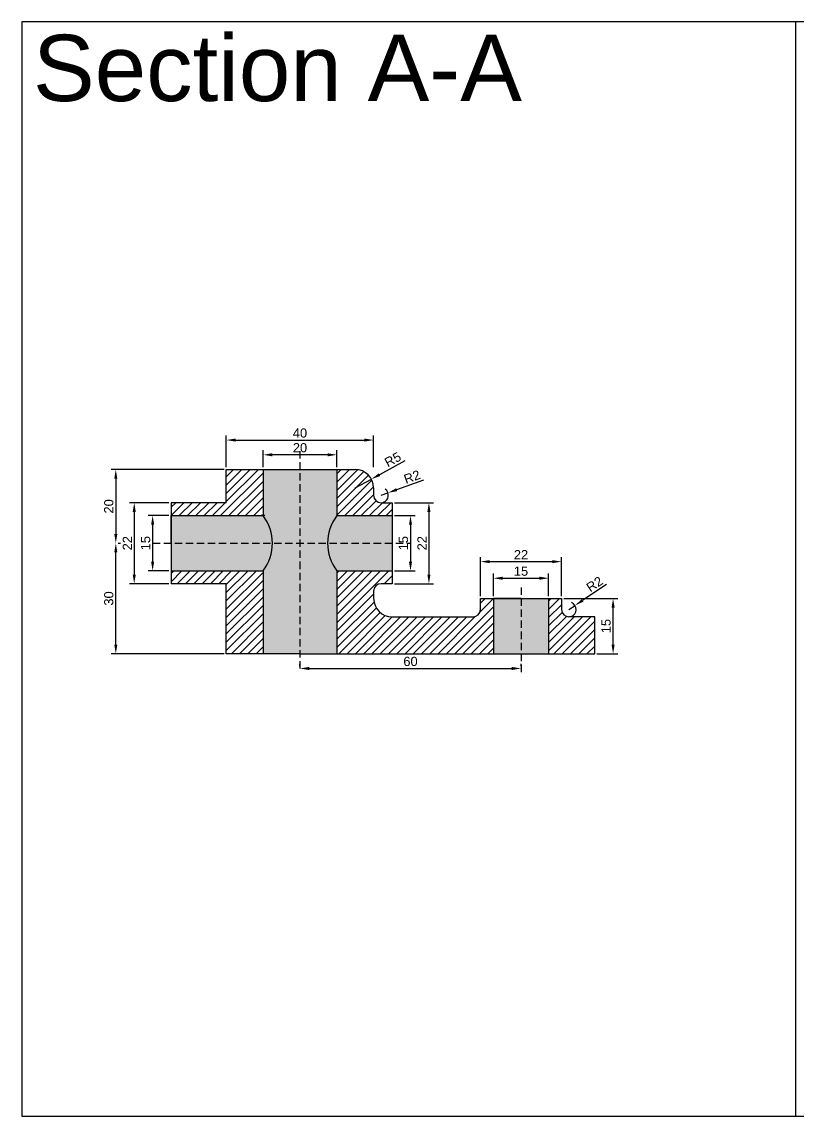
# Model space of a CAD drawing. Header units: millimetres. Extents: x 0 to 420, y 0 to 297.
# Drawn here: x 0 to 210.7, y 0 to 297 of the extents above; entities that cross this region are included whole.
import ezdxf

# ---------------------------------------------------------------- set-up
doc = ezdxf.new("R2010")
doc.units = ezdxf.units.MM
doc.linetypes.add('JIS_02_2.0', pattern=[3, 2, -1])
doc.styles.get("Standard").update_dxf_attribs({"font": 'arial.ttf'})
doc.dimstyles.new('ISO-25', dxfattribs={"dimtxt": 2.5, "dimasz": 2.5, "dimexe": 1.25, "dimexo": 0.625, "dimtad": 1, "dimtxsty": 'Standard', "dimcen": 2.5, "dimadec": 0, "dimazin": 0, "dimtfac": 1, "dimtmove": 0, "dimatfit": 3, "dimfxl": 1, "dimarcsym": 0})

# ---------------------------------------------------------------- blocks, each defined once
blk = doc.blocks.new('*D39')
at = {"color": 0, "lineweight": -2, "transparency": 16777216}
for p, q in [((55.5, 176.12), (55.5, 184.75)), ((95.5, 176.12), (95.5, 184.75)), ((58, 183.5), (93, 183.5))]:
    blk.add_line(p, q, dxfattribs=at)
at = {"color": 0, "transparency": 16777216}
for points in [[(58, 183.92), (58, 183.08), (55.5, 183.5)], [(93, 183.92), (93, 183.08), (95.5, 183.5)]]:
    blk.add_solid(points, dxfattribs=at)
at = {"layer": 'Defpoints', "color": 0, "transparency": 16777216}
for p in [(95.5, 183.5), (55.5, 175.5), (95.5, 175.5)]:
    blk.add_point(p, dxfattribs=at)
at = {"color": 0, "transparency": 16777216, "insert": (75.5, 185.4), "char_height": 2.5, "attachment_point": 5}
blk.add_mtext('40', dxfattribs=at)
blk = doc.blocks.new('*D40')
at = {"color": 0, "lineweight": -2, "transparency": 16777216}
for p, q in [((39.88, 166.5), (29.25, 166.5)), ((30.5, 164), (30.5, 147)), ((39.88, 144.5), (29.25, 144.5))]:
    blk.add_line(p, q, dxfattribs=at)
at = {"color": 0, "transparency": 16777216}
for points in [[(30.08, 164), (30.92, 164), (30.5, 166.5)], [(30.08, 147), (30.92, 147), (30.5, 144.5)]]:
    blk.add_solid(points, dxfattribs=at)
at = {"layer": 'Defpoints', "color": 0, "transparency": 16777216}
for p in [(40.5, 166.5), (30.5, 144.5), (40.5, 144.5)]:
    blk.add_point(p, dxfattribs=at)
at = {"color": 0, "transparency": 16777216, "insert": (28.62, 155.5), "char_height": 2.5, "attachment_point": 5, "rotation": 90}
blk.add_mtext('22', dxfattribs=at)
blk = doc.blocks.new('*D42')
at = {"color": 0, "lineweight": -2, "transparency": 16777216}
for p, q in [((65.5, 176.12), (65.5, 180.75)), ((83, 179.5), (68, 179.5)), ((85.5, 176.12), (85.5, 180.75))]:
    blk.add_line(p, q, dxfattribs=at)
at = {"color": 0, "transparency": 16777216}
for points in [[(68, 179.92), (68, 179.08), (65.5, 179.5)], [(83, 179.92), (83, 179.08), (85.5, 179.5)]]:
    blk.add_solid(points, dxfattribs=at)
at = {"layer": 'Defpoints', "color": 0, "transparency": 16777216}
for p in [(65.5, 179.5), (65.5, 175.5), (85.5, 175.5)]:
    blk.add_point(p, dxfattribs=at)
at = {"color": 0, "transparency": 16777216, "insert": (75.5, 181.4), "char_height": 2.5, "attachment_point": 5}
blk.add_mtext('20', dxfattribs=at)
blk = doc.blocks.new('*D43')
at = {"color": 0, "lineweight": -2, "transparency": 16777216}
for p, q in [((103.93, 177.83), (97.08, 174.09)), ((90.5, 170.5), (94.89, 172.89))]:
    blk.add_line(p, q, dxfattribs=at)
at = {"color": 0, "transparency": 16777216}
blk.add_solid([(96.88, 174.46), (97.28, 173.73), (94.89, 172.89)], dxfattribs=at)
at = {"layer": 'Defpoints', "color": 0, "transparency": 16777216}
for p in [(94.89, 172.89), (90.5, 170.5)]:
    blk.add_point(p, dxfattribs=at)
at = {"color": 0, "transparency": 16777216, "insert": (100.7, 178.22), "char_height": 2.5, "attachment_point": 5, "rotation": 28.6105}
blk.add_mtext('R5', dxfattribs=at)
blk = doc.blocks.new('*D44')
at = {"color": 0, "lineweight": -2, "transparency": 16777216}
for p, q in [((109.04, 172.62), (101.74, 170.01)), ((97.5, 168.5), (99.38, 169.17))]:
    blk.add_line(p, q, dxfattribs=at)
blk.add_arc((97.5, 168.5), 2, 287.9049, 55.4637, dxfattribs=at)
at = {"color": 0, "transparency": 16777216}
blk.add_solid([(101.6, 170.41), (101.88, 169.62), (99.38, 169.17)], dxfattribs=at)
at = {"layer": 'Defpoints', "color": 0, "transparency": 16777216}
for p in [(97.5, 168.5), (99.38, 169.17)]:
    blk.add_point(p, dxfattribs=at)
at = {"color": 0, "transparency": 16777216, "insert": (105.93, 173.51), "char_height": 2.5, "attachment_point": 5, "rotation": 19.6538}
blk.add_mtext('R2', dxfattribs=at)
blk = doc.blocks.new('*D45')
at = {"color": 0, "lineweight": -2, "transparency": 16777216}
for p, q in [((101.13, 163), (106.75, 163)), ((105.5, 160.5), (105.5, 150.5)), ((101.13, 148), (106.75, 148))]:
    blk.add_line(p, q, dxfattribs=at)
at = {"color": 0, "transparency": 16777216}
for points in [[(105.08, 160.5), (105.92, 160.5), (105.5, 163)], [(105.08, 150.5), (105.92, 150.5), (105.5, 148)]]:
    blk.add_solid(points, dxfattribs=at)
at = {"layer": 'Defpoints', "color": 0, "transparency": 16777216}
for p in [(100.5, 163), (100.5, 148), (105.5, 148)]:
    blk.add_point(p, dxfattribs=at)
at = {"color": 0, "transparency": 16777216, "insert": (103.6, 155.5), "char_height": 2.5, "attachment_point": 5, "rotation": 90}
blk.add_mtext('15', dxfattribs=at)
blk = doc.blocks.new('*D46')
at = {"color": 0, "lineweight": -2, "transparency": 16777216}
for p, q in [((101.13, 166.5), (111.75, 166.5)), ((110.5, 164), (110.5, 147)), ((101.13, 144.5), (111.75, 144.5))]:
    blk.add_line(p, q, dxfattribs=at)
at = {"color": 0, "transparency": 16777216}
for points in [[(110.08, 164), (110.92, 164), (110.5, 166.5)], [(110.08, 147), (110.92, 147), (110.5, 144.5)]]:
    blk.add_solid(points, dxfattribs=at)
at = {"layer": 'Defpoints', "color": 0, "transparency": 16777216}
for p in [(100.5, 166.5), (100.5, 144.5), (110.5, 144.5)]:
    blk.add_point(p, dxfattribs=at)
at = {"color": 0, "transparency": 16777216, "insert": (108.62, 155.5), "char_height": 2.5, "attachment_point": 5, "rotation": 90}
blk.add_mtext('22', dxfattribs=at)
blk = doc.blocks.new('*D47')
at = {"color": 0, "lineweight": -2, "transparency": 16777216}
for p, q in [((39.88, 163), (34.25, 163)), ((35.5, 160.5), (35.5, 150.5)), ((39.88, 148), (34.25, 148))]:
    blk.add_line(p, q, dxfattribs=at)
at = {"color": 0, "transparency": 16777216}
for points in [[(35.08, 160.5), (35.92, 160.5), (35.5, 163)], [(35.08, 150.5), (35.92, 150.5), (35.5, 148)]]:
    blk.add_solid(points, dxfattribs=at)
at = {"layer": 'Defpoints', "color": 0, "transparency": 16777216}
for p in [(40.5, 163), (35.5, 148), (40.5, 148)]:
    blk.add_point(p, dxfattribs=at)
at = {"color": 0, "transparency": 16777216, "insert": (33.6, 155.5), "char_height": 2.5, "attachment_point": 5, "rotation": 90}
blk.add_mtext('15', dxfattribs=at)
blk = doc.blocks.new('*D48')
at = {"color": 0, "lineweight": -2, "transparency": 16777216}
for p, q in [((54.88, 175.5), (24.25, 175.5)), ((25.5, 173), (25.5, 158)), ((26.13, 155.5), (26.75, 155.5))]:
    blk.add_line(p, q, dxfattribs=at)
at = {"color": 0, "transparency": 16777216}
for points in [[(25.08, 173), (25.92, 173), (25.5, 175.5)], [(25.08, 158), (25.92, 158), (25.5, 155.5)]]:
    blk.add_solid(points, dxfattribs=at)
at = {"layer": 'Defpoints', "color": 0, "transparency": 16777216}
for p in [(55.5, 175.5), (25.5, 155.5), (25.5, 155.5)]:
    blk.add_point(p, dxfattribs=at)
at = {"color": 0, "transparency": 16777216, "insert": (23.6, 165.5), "char_height": 2.5, "attachment_point": 5, "rotation": 90}
blk.add_mtext('20', dxfattribs=at)
blk = doc.blocks.new('*D49')
at = {"color": 0, "lineweight": -2, "transparency": 16777216}
for p, q in [((26.13, 155.5), (26.75, 155.5)), ((25.5, 128), (25.5, 153)), ((54.88, 125.5), (24.25, 125.5))]:
    blk.add_line(p, q, dxfattribs=at)
at = {"color": 0, "transparency": 16777216}
for points in [[(25.08, 153), (25.92, 153), (25.5, 155.5)], [(25.08, 128), (25.92, 128), (25.5, 125.5)]]:
    blk.add_solid(points, dxfattribs=at)
at = {"layer": 'Defpoints', "color": 0, "transparency": 16777216}
for p in [(25.5, 155.5), (25.5, 155.5), (55.5, 125.5)]:
    blk.add_point(p, dxfattribs=at)
at = {"color": 0, "transparency": 16777216, "insert": (23.6, 140.5), "char_height": 2.5, "attachment_point": 5, "rotation": 90}
blk.add_mtext('30', dxfattribs=at)
blk = doc.blocks.new('*D50')
at = {"color": 0, "lineweight": -2, "transparency": 16777216}
for p, q in [((75.5, 122.12), (75.5, 122.75)), ((135.5, 122.12), (135.5, 122.75)), ((78, 121.5), (133, 121.5))]:
    blk.add_line(p, q, dxfattribs=at)
at = {"color": 0, "transparency": 16777216}
for points in [[(78, 121.92), (78, 121.08), (75.5, 121.5)], [(133, 121.92), (133, 121.08), (135.5, 121.5)]]:
    blk.add_solid(points, dxfattribs=at)
at = {"layer": 'Defpoints', "color": 0, "transparency": 16777216}
for p in [(75.5, 121.5), (135.5, 121.5), (135.5, 121.5)]:
    blk.add_point(p, dxfattribs=at)
at = {"color": 0, "transparency": 16777216, "insert": (105.5, 123.4), "char_height": 2.5, "attachment_point": 5}
blk.add_mtext('60', dxfattribs=at)
blk = doc.blocks.new('*D51')
at = {"color": 0, "lineweight": -2, "transparency": 16777216}
for p, q in [((128, 141.12), (128, 147.25)), ((130.5, 146), (140.5, 146)), ((143, 141.12), (143, 147.25))]:
    blk.add_line(p, q, dxfattribs=at)
at = {"color": 0, "transparency": 16777216}
for points in [[(130.5, 146.42), (130.5, 145.58), (128, 146)], [(140.5, 146.42), (140.5, 145.58), (143, 146)]]:
    blk.add_solid(points, dxfattribs=at)
at = {"layer": 'Defpoints', "color": 0, "transparency": 16777216}
for p in [(143, 146), (128, 140.5), (143, 140.5)]:
    blk.add_point(p, dxfattribs=at)
at = {"color": 0, "transparency": 16777216, "insert": (135.5, 147.9), "char_height": 2.5, "attachment_point": 5}
blk.add_mtext('15', dxfattribs=at)
blk = doc.blocks.new('*D52')
at = {"color": 0, "lineweight": -2, "transparency": 16777216}
for p, q in [((124.5, 141.12), (124.5, 151.75)), ((146.5, 141.12), (146.5, 151.75)), ((127, 150.5), (144, 150.5))]:
    blk.add_line(p, q, dxfattribs=at)
at = {"color": 0, "transparency": 16777216}
for points in [[(127, 150.92), (127, 150.08), (124.5, 150.5)], [(144, 150.92), (144, 150.08), (146.5, 150.5)]]:
    blk.add_solid(points, dxfattribs=at)
at = {"layer": 'Defpoints', "color": 0, "transparency": 16777216}
for p in [(146.5, 150.5), (124.5, 140.5), (146.5, 140.5)]:
    blk.add_point(p, dxfattribs=at)
at = {"color": 0, "transparency": 16777216, "insert": (135.5, 152.38), "char_height": 2.5, "attachment_point": 5}
blk.add_mtext('22', dxfattribs=at)
blk = doc.blocks.new('*D53')
at = {"color": 0, "lineweight": -2, "transparency": 16777216}
for p, q in [((147.13, 140.5), (161.75, 140.5)), ((160.5, 128), (160.5, 138)), ((156.13, 125.5), (161.75, 125.5))]:
    blk.add_line(p, q, dxfattribs=at)
at = {"color": 0, "transparency": 16777216}
for points in [[(160.08, 138), (160.92, 138), (160.5, 140.5)], [(160.08, 128), (160.92, 128), (160.5, 125.5)]]:
    blk.add_solid(points, dxfattribs=at)
at = {"layer": 'Defpoints', "color": 0, "transparency": 16777216}
for p in [(146.5, 140.5), (160.5, 140.5), (155.5, 125.5)]:
    blk.add_point(p, dxfattribs=at)
at = {"color": 0, "transparency": 16777216, "insert": (158.6, 133), "char_height": 2.5, "attachment_point": 5, "rotation": 90}
blk.add_mtext('15', dxfattribs=at)
blk = doc.blocks.new('*D54')
at = {"color": 0, "lineweight": -2, "transparency": 16777216}
for p, q in [((158.7, 144.3), (152.24, 140)), ((148.5, 137.5), (150.16, 138.61))]:
    blk.add_line(p, q, dxfattribs=at)
blk.add_arc((148.5, 137.5), 2, 287.9049, 69.4999, dxfattribs=at)
at = {"color": 0, "transparency": 16777216}
blk.add_solid([(152.01, 140.34), (152.48, 139.65), (150.16, 138.61)], dxfattribs=at)
at = {"layer": 'Defpoints', "color": 0, "transparency": 16777216}
for p in [(148.5, 137.5), (150.16, 138.61)]:
    blk.add_point(p, dxfattribs=at)
at = {"color": 0, "transparency": 16777216, "insert": (155.47, 144.4), "char_height": 2.5, "attachment_point": 5, "rotation": 33.6901}
blk.add_mtext('R2', dxfattribs=at)

msp = doc.modelspace()

# ---------------------------------------------------------------- hatches: boundary and pattern name
at = {"linetype": 'JIS_02_2.0', "true_color": 0x000000}
h = msp.add_hatch(dxfattribs=at)
h.set_pattern_fill('ANSI31', color=18, scale=0.5)
h.set_pattern_definition([(45, (-489.5, -23.5), (-1.122532, 1.122532), [])])
h.paths.add_polyline_path([(65.5, 175.5), (55.5, 175.5), (55.5, 166.5), (40.5, 166.5), (40.5, 163), (65.5, 163)])
h.paths.add_polyline_path([(100.5, 163), (100.5, 166.5), (97.5, 166.5, -0.4142136), (95.5, 168.5), (95.5, 169.5), (95.5, 170.5, 0.4142136), (90.5, 175.5), (85.5, 175.5), (85.5, 163)])
h.paths.add_polyline_path([(40.5, 148), (40.5, 144.5), (55.5, 144.5), (55.5, 125.5), (65.5, 125.5), (65.5, 148)])
h.paths.add_polyline_path([(128, 125.5), (128, 140.5), (124.5, 140.5), (124.5, 137.5, -0.4142136), (122.5, 135.5), (120.5, 135.5), (100.5, 135.5, -0.4142136), (95.5, 140.5), (95.5, 142.5, -0.4142136), (97.5, 144.5), (100.5, 144.5), (100.5, 148), (85.5, 148), (85.5, 125.5)])
h.paths.add_polyline_path([(155.5, 125.5), (155.5, 135.5), (148.5, 135.5, -0.4142136), (146.5, 137.5), (146.5, 140.5), (143, 140.5), (143, 125.5)])
h = msp.add_hatch(color=18, dxfattribs=at)
h.dxf.hatch_style = 1
h.set_gradient(color1=(255, 255, 0), color2=(248, 215, 49))
h.paths.add_polyline_path([(75.5, 175.5), (65.5, 175.5), (65.5, 163, -0.1622777), (68, 155.5), (75.5, 155.5)])
h.paths.add_polyline_path([(75.5, 155.5), (68, 155.5, -0.1622777), (65.5, 148), (65.5, 125.5), (75.5, 125.5)])
h.paths.add_polyline_path([(85.5, 175.5), (75.5, 175.5), (75.5, 155.5), (83, 155.5, -0.1622777), (85.5, 163)])
h.paths.add_polyline_path([(85.5, 148, -0.1622777), (83, 155.5), (75.5, 155.5), (75.5, 125.5), (85.5, 125.5)])
h.paths.add_polyline_path([(100.5, 163), (85.5, 163, 0.1622777), (83, 155.5), (100.5, 155.5)])
h.paths.add_polyline_path([(100.5, 155.5), (83, 155.5, 0.1622777), (85.5, 148), (100.5, 148)])
h = msp.add_hatch(color=18, dxfattribs=at)
h.dxf.hatch_style = 1
h.set_gradient(color1=(7, 57, 166), color2=(31, 85, 173), name='INVSPHERICAL')
h.paths.add_polyline_path([(65.5, 163), (65, 163), (40.5, 163), (40.5, 155.5), (68, 155.5, 0.1622777)])
h.paths.add_polyline_path([(68, 155.5), (40.5, 155.5), (40.5, 148), (65.5, 148, 0.1622777)])
at = {"linetype": 'JIS_02_2.0'}
h = msp.add_hatch(color=2, dxfattribs=at)
h.dxf.hatch_style = 1
h.paths.add_polyline_path([(135.5, 140.5), (128, 140.5), (128, 125.5), (135.5, 125.5)])
h.paths.add_polyline_path([(143, 140.5), (135.5, 140.5), (135.5, 125.5), (143, 125.5)])

# ---------------------------------------------------------------- linework, layer by layer
msp.add_line((210, 297), (210, 0))
at = {"color": 18, "linetype": 'JIS_02_2.0', "true_color": 0x000000}
for p, q in [((75.5, 180.5), (75.5, 121.5)), ((66, 163), (65, 163)), ((35.5, 155.5), (105.5, 155.5)), ((135.5, 143.5), (135.5, 120.5)), ((135.5, 140.5), (128, 140.5))]:
    msp.add_line(p, q, dxfattribs=at)
at = {"color": 18, "true_color": 0x000000}
for p, q in [((55.5, 166.5), (55.5, 175.5)), ((55.5, 175.5), (90.5, 175.5)), ((65.5, 175.5), (85.5, 175.5)), ((65.5, 175.5), (65.5, 163)), ((85.5, 175.5), (85.5, 163)), ((95.5, 170.5), (95.5, 168.5)), ((95.5, 169.5), (95.5, 168.5)), ((55.5, 166.5), (40.5, 166.5)), ((40.5, 166.5), (40.5, 144.5)), ((97.5, 166.5), (100.5, 166.5)), ((100.5, 166.5), (100.5, 144.5)), ((40.5, 155.5), (40.5, 163)), ((40.5, 163), (65.5, 163)), ((85.5, 163), (100.5, 163)), ((40.5, 155.5), (40.5, 148)), ((40.5, 148), (65.5, 148)), ((65.5, 148), (65.5, 125.5)), ((85.5, 148), (85.5, 125.5)), ((85.5, 148), (100.5, 148)), ((55.5, 144.5), (40.5, 144.5)), ((55.5, 125.5), (55.5, 144.5)), ((100.5, 144.5), (97.5, 144.5)), ((95.5, 142.5), (95.5, 140.5)), ((124.5, 137.5), (124.5, 140.5)), ((124.5, 140.5), (146.5, 140.5)), ((135.5, 140.5), (128, 140.5)), ((128, 140.5), (128, 125.5)), ((135.5, 140.5), (143, 140.5)), ((143, 140.5), (143, 125.5)), ((146.5, 140.5), (146.5, 137.5)), ((100.5, 135.5), (122.5, 135.5)), ((120.5, 135.5), (122.5, 135.5)), ((155.5, 135.5), (148.5, 135.5)), ((155.5, 125.5), (155.5, 135.5)), ((75.5, 125.5), (55.5, 125.5)), ((75.5, 125.5), (135.5, 125.5)), ((135.5, 125.5), (155.5, 125.5))]:
    msp.add_line(p, q, dxfattribs=at)
msp.add_lwpolyline([(0, 0), (420, 0), (420, 297), (0, 297)], close=True)
for centre, radius, start, end in [((90.5, 170.5), 5, 0, 90), ((97.5, 168.5), 2, 180, 270), ((55.5, 155.5), 12.5, 323.1301, 36.8699), ((95.5, 155.5), 12.5, 143.1301, 216.8699), ((97.5, 142.5), 2, 90, 180), ((100.5, 140.5), 5, 180, 270), ((122.5, 137.5), 2, 270, 0), ((148.5, 137.5), 2, 180, 270)]:
    msp.add_arc(centre, radius, start, end, dxfattribs=at)

# ---------------------------------------------------------------- texts
msp.add_text('Section A-A', height=18).set_placement((3, 275.5))

# ---------------------------------------------------------------- dimensions: what is measured, and where the dimension line sits
for base, p1, p2, picture, middle in [((95.5, 183.5), (55.5, 175.5), (95.5, 175.5), '*D39', (75.5, 183.5)), ((143, 146), (128, 140.5), (143, 140.5), '*D51', (135.5, 146))]:
    dim = msp.add_linear_dim(base=base, p1=p1, p2=p2, dimstyle='ISO-25', dxfattribs=at)
    dim.commit()
    dim.dimension.update_dxf_attribs({"geometry": picture, "text_midpoint": middle, "dimtype": 160})
for base, p1, p2, picture, middle in [((65.5, 179.5), (85.5, 175.5), (65.5, 175.5), '*D42', (75.5, 181.401)), ((146.5, 150.5), (124.5, 140.5), (146.5, 140.5), '*D52', (135.5, 152.38)), ((135.5, 121.5), (75.5, 121.5), (135.5, 121.5), '*D50', (105.5, 123.401))]:
    dim = msp.add_linear_dim(base=base, p1=p1, p2=p2, dimstyle='ISO-25', dxfattribs=at)
    dim.commit()
    dim.dimension.update_dxf_attribs({"geometry": picture, "text_midpoint": middle})
for center, mpoint, picture, middle in [((90.5, 170.5), (94.889, 172.894), '*D43', (100.697, 178.222)), ((97.5, 168.5), (99.383, 169.173), '*D44', (105.935, 173.509)), ((148.5, 137.5), (150.164, 138.609), '*D54', (155.468, 144.405))]:
    dim = msp.add_radius_dim(center=center, mpoint=mpoint, dimstyle='ISO-25', dxfattribs=at)
    dim.commit()
    dim.dimension.update_dxf_attribs({"geometry": picture, "text_midpoint": middle})
for base, p1, p2, picture, middle in [((25.5, 155.5), (55.5, 175.5), (25.5, 155.5), '*D48', (23.599, 165.5)), ((110.5, 144.5), (100.5, 166.5), (100.5, 144.5), '*D46', (108.62, 155.5)), ((35.5, 148), (40.5, 163), (40.5, 148), '*D47', (33.599, 155.5)), ((105.5, 148), (100.5, 163), (100.5, 148), '*D45', (103.599, 155.5)), ((25.5, 155.5), (55.5, 125.5), (25.5, 155.5), '*D49', (23.598, 140.5))]:
    dim = msp.add_linear_dim(base=base, p1=p1, p2=p2, angle=90, dimstyle='ISO-25', dxfattribs=at)
    dim.commit()
    dim.dimension.update_dxf_attribs({"geometry": picture, "text_midpoint": middle})
for base, p1, p2, picture, middle in [((30.5, 144.5), (40.5, 166.5), (40.5, 144.5), '*D40', (30.5, 155.5)), ((160.5, 140.5), (155.5, 125.5), (146.5, 140.5), '*D53', (160.5, 133))]:
    dim = msp.add_linear_dim(base=base, p1=p1, p2=p2, angle=90, dimstyle='ISO-25', dxfattribs=at)
    dim.commit()
    dim.dimension.update_dxf_attribs({"geometry": picture, "text_midpoint": middle, "dimtype": 160})

doc.saveas('drawing.dxf')
